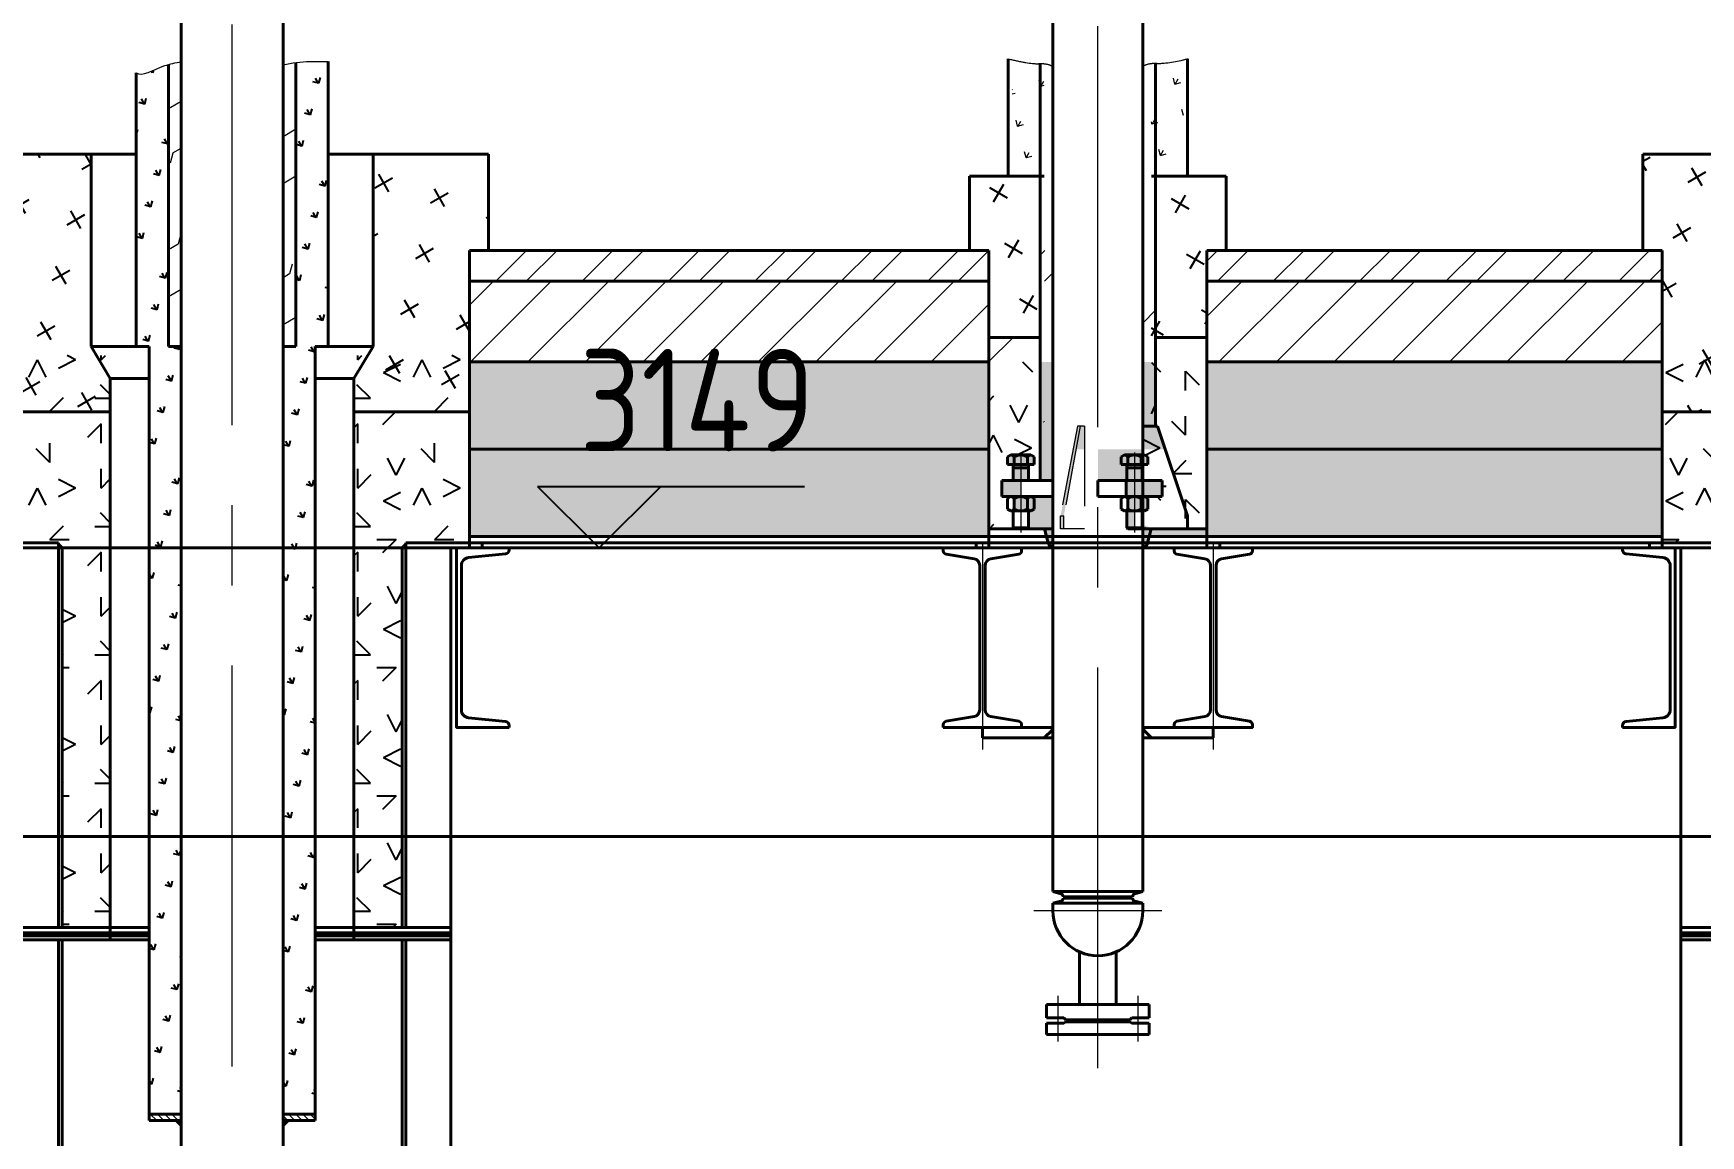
# Model space of a CAD drawing. Header units: millimetres. Extents: x 52110 to 400893, y -153728 to 31997.
# Drawn here: x 220734 to 223334, y -21461 to -19742 of the extents above; entities that cross this region are included whole.
import ezdxf

# ---------------------------------------------------------------- set-up
doc = ezdxf.new("R2010")
doc.units = ezdxf.units.MM
doc.header["$LTSCALE"] = 500
for name, pattern in [('CENTER', [2, 1.25, -0.25, 0.25, -0.25]), ('DASHED2', [0.375, 0.25, -0.125]), ('PHANTOM2', [1.25, 0.625, -0.125, 0.125, -0.125, 0.125, -0.125])]:
    doc.linetypes.add(name, pattern=pattern)
for name, color, linetype, lineweight in [('2D', 4, 'PHANTOM2', 20), ('BIAOZHU', 3, 'Continuous', 25), ('POU', 4, 'Continuous', 20), ('SHI', 7, 'Continuous', 40), ('WEN', 3, 'Continuous', 20), ('XU', 6, 'DASHED2', 20), ('ZHONG', 1, 'CENTER', 20)]:
    doc.layers.add(name, color=color, linetype=linetype, lineweight=lineweight)
doc.layers.add('X1', color=4, linetype='Continuous')
doc.styles.add('GB', font='gbenor.shx', dxfattribs={"bigfont": 'gbcbig.shx'})

# ---------------------------------------------------------------- blocks, each defined once
blk = doc.blocks.new('A$C7A4A42F8')
at = {"layer": 'X1'}
h = blk.add_hatch(dxfattribs=at)
h.set_pattern_fill('CROSS', color=256, scale=10, angle=30, style=0)
h.set_pattern_definition([(30, (-51080.694, -37468.22), (23.242613, 86.742613), [31.75, -95.25]), (120, (-51059.01, -37474.03), (-86.742613, 23.242613), [31.75, -95.25])])
h.paths.add_polyline_path([(820, 2317), (850, 2317), (850, 2467), (670, 2467), (670, 2167), (640, 2117), (640, 2065), (820, 2065)])
h.paths.add_polyline_path([(260, 2117), (230, 2167), (230, 2467), (50, 2467), (50, 2317), (80, 2317), (80, 2065), (260, 2065)])
h = blk.add_hatch(dxfattribs=at)
h.set_pattern_fill('GEOL6', color=256, scale=200, style=0, pattern_type=2)
h.set_pattern_definition([(0, (-51040.7, -37331.22), (200, 200), [30, -80, 30, -60]), (0, (-50970.7, -37311.22), (200, 200), [30, -170]), (90, (-50960.7, -37251.22), (-200, 200), [30, -40, 30, -100]), (90, (-51040.7, -37211.22), (-200, 200), [30, -170]), (45, (-50960.7, -37251.22), (2e-14, 200), [30, -139.70563, 30, -83.1371]), (135, (-50940.7, -37311.22), (-200, 2e-14), [30, -111.42136, 30, -111.42136]), (225, (-50960.7, -37151.22), (-4e-14, -200), [30, -252.8427]), (225, (-50900.7, -37331.22), (-4e-14, -200), [30, -252.8427]), (26.56505, (-50920.69, -37271.22), (200, 8e-08), [30, -417.2136]), (63.43495, (-50900.69, -37231.22), (8e-08, 200), [30, -417.2136]), (116.56505, (-50900.69, -37231.22), (-8e-08, 200), [30, -417.2136]), (153.43495, (-51000.69, -37251.22), (-200, 8e-08), [30, -417.2136]), (206.56505, (-51000.69, -37251.22), (-200, -8e-08), [30, -417.2136]), (243.43495, (-51060.69, -37251.22), (-8e-08, -200), [30, -417.2136]), (296.56505, (-51060.69, -37251.22), (8e-08, -200), [30, -417.2136]), (333.43495, (-50920.69, -37271.22), (200, -8e-08), [30, -417.2136])])
h.paths.add_polyline_path([(260, 2153), (80, 2153), (80, 1861), (179, 1861), (179, 1859), (185, 1853), (185, 1261), (260, 1261)])
h.paths.add_polyline_path([(820, 2153), (640, 2153), (640, 1261), (715, 1261), (715, 1551.5), (715, 1853), (721, 1859), (721, 1861), (820, 1861)])
at = {"layer": '2D', "ltscale": 0.05}
for p, q in [((0, 815), (0, 810)), ((50, 815), (0, 815)), ((45.5, 810), (0, 810)), ((95.5, 315), (45.5, 810)), ((100, 320), (50, 815)), ((800, 320), (850, 815)), ((804.5, 315), (854.5, 810)), ((850, 815), (900, 815)), ((854.5, 810), (900, 810)), ((900, 815), (900, 810)), ((59.7, 735), (112.6, 735)), ((840.3, 735), (787.4, 735)), ((62.6, 711.4), (112.6, 711.4)), ((837.4, 711.4), (787.4, 711.4)), ((66, 683.2), (112.6, 683.2)), ((834, 683.2), (787.4, 683.2)), ((59.7, 535), (112.6, 535)), ((840.3, 535), (787.4, 535)), ((62.6, 511.4), (112.6, 511.4)), ((837.4, 511.4), (787.4, 511.4)), ((66, 483.2), (112.6, 483.2)), ((834, 483.2), (787.4, 483.2)), ((95.5, 315), (247, 315)), ((247, 320), (100, 320)), ((653, 320), (800, 320)), ((653, 315), (804.5, 315))]:
    blk.add_line(p, q, dxfattribs=at)
at = {"layer": 'SHI'}
for p, q in [((50, 2467), (300.5, 2467)), ((50, 2317), (50, 2467)), ((230, 2167), (230, 2467)), ((850, 2467), (599.5, 2467)), ((670, 2167), (670, 2467)), ((850, 2317), (850, 2467)), ((80, 1861), (80, 2317)), ((820, 1861), (820, 2317)), ((260, 2117), (230, 2167)), ((230, 2167), (320.5, 2167)), ((579.5, 2167), (670, 2167)), ((640, 2117), (670, 2167)), ((260, 1253), (260, 2117)), ((260, 2117), (320.5, 2117)), ((579.5, 2117), (640, 2117)), ((640, 1253), (640, 2117)), ((80, 2065), (260, 2065)), ((820, 2065), (640, 2065)), ((60, 1861), (60, 1853)), ((80, 1861), (80, 1853)), ((80, 1861), (179, 1861)), ((109, 504), (109, 1853)), ((179, 1261), (179, 1861)), ((185, 1853), (179, 1859)), ((185, 1261), (185, 1853)), ((715, 1853), (721, 1859)), ((715, 1261), (715, 1853)), ((721, 1261), (721, 1861)), ((820, 1861), (721, 1861)), ((791, 494), (791, 1853)), ((820, 1861), (820, 1853)), ((840, 1861), (840, 1853)), ((320.5, 1261), (109, 1261)), ((320.5, 1253), (109, 1253)), ((260, 1242), (260, 1250)), ((579.5, 1261), (791, 1261)), ((579.5, 1253), (791, 1253)), ((640, 1242), (640, 1250)), ((320.5, 1248), (109, 1248)), ((320.5, 1242), (109, 1242)), ((179, 444), (179, 1242)), ((185, 444), (185, 1242)), ((579.5, 1248), (791, 1248)), ((579.5, 1242), (791, 1242)), ((715, 444), (715, 1242)), ((721, 444), (721, 1242)), ((247, 715), (247, 120)), ((247, 715), (327.5, 715)), ((252, 715), (252, 115)), ((572.5, 715), (653, 715)), ((648, 715), (648, 115)), ((653, 715), (653, 120)), ((0, 615), (0, 610)), ((50, 615), (0, 615)), ((45.5, 610), (0, 610)), ((95.5, 115), (45.5, 610)), ((100, 120), (50, 615)), ((800, 120), (850, 615)), ((804.5, 115), (854.5, 610)), ((850, 615), (900, 615)), ((854.5, 610), (900, 610)), ((900, 615), (900, 610)), ((109, 504), (129, 444)), ((791, 494), (771, 444)), ((247, 444), (125, 444)), ((125, 436), (125, 444)), ((195, 436), (195, 444)), ((653, 444), (775, 444)), ((705, 436), (705, 444)), ((775, 436), (775, 444)), ((247, 436), (125, 436)), ((130, 346), (130, 436)), ((205, 346), (205, 436)), ((653, 436), (775, 436)), ((695, 346), (695, 436)), ((770, 346), (770, 436)), ((205, 346), (130, 346)), ((695, 346), (770, 346)), ((95.5, 115), (804.5, 115)), ((252, 120), (100, 120)), ((648, 120), (800, 120))]:
    blk.add_line(p, q, dxfattribs=at)
for points in [[(18, 1573), (18, 1576.1, -0.385314), (23.7, 1582.3), (81.2, 1588.1, 0.385314), (92.5, 1600.5), (92.5, 1825.5, 0.385314), (81.2, 1837.9), (23.7, 1843.7, -0.385314), (18, 1849.9), (18, 1853), (100, 1853), (100, 1573)], [(882, 1573), (882, 1576.1, 0.385314), (876.3, 1582.3), (818.8, 1588.1, -0.385314), (807.5, 1600.5), (807.5, 1825.5, -0.385314), (818.8, 1837.9), (876.3, 1843.7, 0.385314), (882, 1849.9), (882, 1853), (800, 1853), (800, 1573)]]:
    blk.add_lwpolyline(points, format="xyb", close=True, dxfattribs=at)
at = {"layer": 'XU'}
for p, q in [((136, 346), (136, 436)), ((764, 346), (764, 436)), ((450, 210), (252, 120)), ((450, 210), (648, 120)), ((450, 204.5), (254.1, 115.4)), ((450, 204.5), (645.9, 115.4))]:
    blk.add_line(p, q, dxfattribs=at)
blk = doc.blocks.new('A$C61DD2589')
at = {"layer": '2D'}
h = blk.add_hatch(dxfattribs=at)
h.set_pattern_fill('ANSI31', color=256, scale=2.5, angle=90, style=0)
h.set_pattern_definition([(135, (54003.417, -69558.319), (-5.6126601, -5.6126601), [])])
h.paths.add_polyline_path([(-79.5, -3347), (-79.5, -3357), (-129.5, -3357), (-129.5, -3347)])
h = blk.add_hatch(dxfattribs=at)
h.set_pattern_fill('ANSI31', color=256, scale=2.5, angle=90, style=0)
h.set_pattern_definition([(135, (53994.417, -69558.319), (-5.6126601, -5.6126601), [])])
h.paths.add_polyline_path([(129.5, -3357), (129.5, -3347), (79.5, -3347), (79.5, -3357)])
at = {"layer": 'POU'}
h = blk.add_hatch(dxfattribs=at)
h.set_pattern_fill('FLEX', color=256, scale=10, angle=30, style=0)
h.set_pattern_definition([(30, (-422200.98, -467802.325), (-31.75, 54.992613), [63.5, -63.5]), (75, (-422145.986, -467770.575), (-31.7500137, 54.992637), [15.875, -58.0526, 15.875, -89.8026])])
edge = h.paths.add_edge_path()
edge.add_spline(control_points=[(-79.5, -1705.5), (-86.9, -1707.2), (-92.1, -1708.4), (-99.5, -1710.2)], knot_values=[62.296293, 62.296293, 62.296293, 62.296293, 83.47022, 83.47022, 83.47022, 83.47022], degree=3, periodic=0)
edge.add_line((-99.5, -1710.2), (-99.5, -2150))
edge.add_line((-99.5, -2150), (-79.5, -2150))
edge.add_line((-79.5, -2150), (-79.5, -1705.5))
edge = h.paths.add_edge_path()
edge.add_spline(control_points=[(99.5, -1706.9), (93, -1707.6), (86.4, -1708.8), (79.5, -1710.7)], knot_values=[253.124948, 253.124948, 253.124948, 253.124948, 272.973546, 272.973546, 272.973546, 272.973546], degree=3, periodic=0)
edge.add_line((79.5, -1710.7), (79.5, -2150))
edge.add_line((79.5, -2150), (99.5, -2150))
edge.add_line((99.5, -2150), (99.5, -1706.9))
at = {"layer": 'WEN'}
for points in [[(-89.5, -3357), (-79.5, -3367), (-79.5, -3357)], [(89.5, -3357), (79.5, -3367), (79.5, -3357)]]:
    blk.add_hatch(color=256, dxfattribs=at).paths.add_polyline_path(points)
at = {"layer": 'X1'}
h = blk.add_hatch(dxfattribs=at)
h.set_pattern_fill('GRASS', color=256, scale=2, angle=30, style=0)
h.set_pattern_definition([(120, (-422200.98, -467802.325), (-49.0689985, 13.1479985), [9.525, -62.317]), (75, (-422200.98, -467802.325), (-49.069032, 13.1480075), [9.525, -41.275]), (165, (-422200.98, -467802.325), (-13.1480075, -49.069032), [9.525, -41.275])])
edge = h.paths.add_edge_path()
edge.add_spline(control_points=[(149.5, -1705.4), (146.6, -1705.2), (126.3, -1704.9), (106.8, -1706), (99.5, -1706.9)], knot_values=[272.973546, 272.973546, 272.973546, 272.973546, 311.336708, 333.458465, 333.458465, 333.458465, 333.458465], degree=3, periodic=0)
edge.add_line((99.5, -1706.9), (99.5, -2150))
edge.add_line((99.5, -2150), (79.5, -2150))
edge.add_line((79.5, -2150), (79.5, -3347))
edge.add_line((79.5, -3347), (129.5, -3347))
edge.add_line((129.5, -3347), (129.5, -2150))
edge.add_line((129.5, -2150), (149.5, -2150))
edge.add_line((149.5, -2150), (149.5, -1705.4))
edge = h.paths.add_edge_path()
edge.add_spline(control_points=[(-99.5, -1710.2), (-106.4, -1712.4), (-123.5, -1719.4), (-139.3, -1731), (-149.5, -1722.9)], knot_values=[0, 0, 0, 0, 5.982544, 62.296293, 62.296293, 62.296293, 62.296293], degree=3, periodic=0)
edge.add_line((-149.5, -1722.9), (-149.5, -2150))
edge.add_line((-149.5, -2150), (-129.5, -2150))
edge.add_line((-129.5, -2150), (-129.5, -3347))
edge.add_line((-129.5, -3347), (-79.5, -3347))
edge.add_line((-79.5, -3347), (-79.5, -2150))
edge.add_line((-79.5, -2150), (-99.5, -2150))
edge.add_line((-99.5, -2150), (-99.5, -1710.2))
at = {"layer": 'SHI'}
for p, q in [((-79.5, -4977.2), (-79.5, -471.6)), ((79.5, -4977.2), (79.5, -471.6)), ((-99.5, -1710.2), (-99.5, -2150)), ((99.5, -1706.9), (99.5, -2150)), ((149.5, -1705.4), (149.5, -2150)), ((-149.5, -1722.9), (-149.5, -2150)), ((-129.5, -2150), (-149.5, -2150)), ((-129.5, -3347), (-129.5, -2150)), ((-79.5, -2150), (-99.5, -2150)), ((79.5, -2150), (99.5, -2150)), ((129.5, -3347), (129.5, -2150)), ((129.5, -2150), (149.5, -2150)), ((-129.5, -3347), (-79.5, -3347)), ((-129.5, -3357), (-129.5, -3347)), ((129.5, -3347), (79.5, -3347)), ((129.5, -3357), (129.5, -3347)), ((-129.5, -3357), (-79.5, -3357)), ((129.5, -3357), (79.5, -3357))]:
    blk.add_line(p, q, dxfattribs=at)
at = {"layer": 'WEN'}
for p, q in [((-79.5, -3367), (-89.5, -3357)), ((79.5, -3367), (89.5, -3357))]:
    blk.add_line(p, q, dxfattribs=at)
for points, knots in [([(-149.5, -1722.9), (-141.2, -1730.1), (-114.2, -1712), (-88.1, -1707.6), (-79.5, -1705.5)], [0, 0, 0, 0, 56.313748, 83.47022, 83.47022, 83.47022, 83.47022]), ([(79.5, -1710.7), (94, -1706.8), (119.6, -1704.8), (146.6, -1705.2), (149.5, -1705.4)], [253.124948, 253.124948, 253.124948, 253.124948, 295.095304, 333.458465, 333.458465, 333.458465, 333.458465])]:
    blk.add_open_spline(points, degree=3, knots=knots, dxfattribs=at)
at = {"layer": 'ZHONG'}
blk.add_line((0, -5272.5), (0, 24.2), dxfattribs=at)
blk = doc.blocks.new('A$C25282B1C')
at = {"layer": 'SHI'}
for p, q in [((10.5, 160), (10.5, 51.5)), ((10.5, 160), (28.5, 160)), ((28.5, 160), (28.5, 133)), ((30.5, 130), (28.5, 133)), ((30.5, 130), (30.5, 30)), ((30.5, 130), (30.5, 30)), ((10.5, 51.5), (10.5, 0)), ((30.5, 30), (28.5, 27)), ((28.5, 27), (28.5, 0)), ((10.5, 0), (28.5, 0))]:
    blk.add_line(p, q, dxfattribs=at)
at = {"layer": 'WEN'}
blk.add_line((33.5, 80), (33.5, 80), dxfattribs=at)
at = {"layer": 'ZHONG'}
for p, q in [((26, 142.5), (0, 142.5)), ((26, 17.5), (0, 17.5))]:
    blk.add_line(p, q, dxfattribs=at)
blk = doc.blocks.new('A$C1AC5615E')
at = {"layer": '2D'}
h = blk.add_hatch(dxfattribs=at)
h.set_pattern_fill('GRASS', color=256, scale=2, angle=30, style=0)
h.set_pattern_definition([(120, (-417850.496, -464422.84), (-49.0689985, 13.1479985), [9.525, -62.317]), (75, (-417850.496, -464422.84), (-49.069032, 13.1480075), [9.525, -41.275]), (165, (-417850.496, -464422.84), (-13.1480075, -49.069032), [9.525, -41.275])])
edge = h.paths.add_edge_path()
edge.add_spline(control_points=[(374.5, 1574), (361.7, 1570.3), (345.3, 1565.5), (328.1, 1567), (324.5, 1566.6)], knot_values=[0, 0, 0, 0, 39.611771, 50.703591, 50.703591, 50.703591, 50.703591], degree=3, periodic=0)
edge.add_line((324.5, 1566.6), (324.5, 1391.5))
edge.add_line((324.5, 1391.5), (374.5, 1391.5))
edge.add_line((374.5, 1391.5), (374.5, 1574))
edge = h.paths.add_edge_path()
edge.add_spline(control_points=[(157.5, 1566.6), (153.9, 1567), (136.7, 1565.5), (120.3, 1570.3), (107.5, 1574)], knot_values=[0, 0, 0, 0, 11.091819, 50.703591, 50.703591, 50.703591, 50.703591], degree=3, periodic=0)
edge.add_line((107.5, 1574), (107.5, 1391.5))
edge.add_line((107.5, 1391.5), (157.5, 1391.5))
edge.add_line((157.5, 1391.5), (157.5, 1566.6))
at = {"layer": 'WEN'}
for points in [[(157.7, 841.5), (164.2, 817.2, 0.339454), (169, 813.5), (169, 811.5), (171, 811.5), (171, 846.4, 0.169566)], [(324.3, 841.5), (317.8, 817.2, -0.339454), (313, 813.5), (313, 811.5), (311, 811.5), (311, 846.4, -0.169566)]]:
    blk.add_hatch(color=256, dxfattribs=at).paths.add_polyline_path(points)
at = {"layer": 'X1'}
h = blk.add_hatch(dxfattribs=at)
h.set_pattern_fill('CROSS', color=256, scale=10, angle=30, style=0)
h.set_pattern_definition([(30, (-417850.496, -464422.84), (23.242613, 86.742613), [31.75, -95.25]), (120, (-417828.81, -464428.65), (-86.742613, 23.242613), [31.75, -95.25])])
h.paths.add_polyline_path([(441, 1391.5), (324.5, 1391.5), (324.5, 1127.5), (411, 1127.5), (411, 1275.5), (441, 1275.5)])
h.paths.add_polyline_path([(157.5, 1391.5), (41, 1391.5), (41, 1275.5), (71, 1275.5), (71, 1127.5), (157.5, 1127.5)])
h = blk.add_hatch(dxfattribs=at)
h.set_pattern_fill('GEOL6', color=256, scale=200, style=0, pattern_type=2)
h.set_pattern_definition([(0, (-417810.5, -464448.84), (200, 200), [30, -80, 30, -60]), (0, (-417740.5, -464428.84), (200, 200), [30, -170]), (90, (-417730.5, -464368.84), (-200, 200), [30, -40, 30, -100]), (90, (-417810.5, -464328.84), (-200, 200), [30, -170]), (45, (-417730.5, -464368.84), (2e-14, 200), [30, -139.705627, 30, -83.137085]), (135, (-417710.5, -464428.84), (-200, 2e-14), [30, -111.421356, 30, -111.421356]), (225, (-417730.5, -464268.84), (-4e-14, -200), [30, -252.84271]), (225, (-417670.5, -464448.84), (-4e-14, -200), [30, -252.84271]), (26.565051, (-417690.5, -464388.84), (200, 8e-08), [30, -417.213595]), (63.434949, (-417670.5, -464348.84), (8e-08, 200), [30, -417.213595]), (116.565051, (-417670.5, -464348.84), (-8e-08, 200), [30, -417.213595]), (153.434949, (-417770.5, -464368.84), (-200, 8e-08), [30, -417.213595]), (206.565051, (-417770.5, -464368.84), (-200, -8e-08), [30, -417.213595]), (243.434949, (-417830.5, -464368.84), (-8e-08, -200), [30, -417.213595]), (296.565051, (-417830.5, -464368.84), (8e-08, -200), [30, -417.213595]), (333.434949, (-417690.5, -464388.84), (200, -8e-08), [30, -417.213595])])
h.paths.add_polyline_path([(411, 1101.5), (324.5, 1101.5), (324.5, 916.5), (349, 916.5), (349, 941.5), (340.2, 941.5), (340.2, 953.5), (345.4, 956.5), (376.6, 956.5), (381.8, 953.5), (381.8, 941.5), (373, 941.5), (373, 916.5), (391, 916.5), (391, 891.5), (376.6, 891.5), (381.8, 888.5), (381.8, 872.2), (376.6, 869.2), (373, 869.2), (373, 843.1), (371.4, 841.5), (411, 841.5)])
h.paths.add_polyline_path([(349, 869.2), (345.4, 869.2), (340.2, 872.2), (340.2, 888.5), (345.4, 891.5), (311, 891.5), (311, 841.5), (350.6, 841.5), (349, 843.1)])
h.paths.add_polyline_path([(157.5, 1101.5), (71, 1101.5), (71, 841.5), (107.5, 841.5), (107.5, 861.5), (154.5, 1001.5), (157.5, 1001.5)])
h.paths.add_polyline_path([(171, 869.2), (168.4, 869.2), (163.2, 872.2), (163.2, 888.5), (168.4, 891.5), (140.9, 891.5), (140.9, 916.5), (171, 916.5), (171, 941.5), (163.2, 941.5), (163.2, 953.5), (168.4, 956.5), (177.5, 956.5), (177.5, 1001.5), (154.5, 1001.5), (107.5, 861.5), (107.5, 841.5), (171, 841.5)])
at = {"layer": '2D'}
for points in [[(101, 1574), (113.8, 1570.3), (136.7, 1565.5), (158.7, 1567.4), (166.6, 1564.6), (171, 1562.7)], [(381, 1574), (361.7, 1570.3), (345.3, 1565.5), (323.3, 1567.4), (315.4, 1564.6), (311, 1562.7)]]:
    blk.add_open_spline(points, degree=3, knots=[0, 0, 0, 0, 39.611771, 50.703591, 64.876179, 64.876179, 64.876179, 64.876179], dxfattribs=at)
at = {"layer": 'SHI'}
for p, q in [((171, 275.6), (171, 2914.4)), ((311, 275.6), (311, 2914.4)), ((101, 1574), (101, 1391.5)), ((151, 1566.6), (151, 1001.5)), ((331, 1566.6), (331, 916.5)), ((381, 1574), (381, 1391.5)), ((157.5, 1391.5), (41, 1391.5)), ((41, 1391.5), (41, 1275.5)), ((441, 1391.5), (324.5, 1391.5)), ((441, 1391.5), (441, 1275.5)), ((41, 1275.5), (71, 1275.5)), ((71, 1275.5), (71, 811.5)), ((411, 1275.5), (411, 811.5)), ((441, 1275.5), (411, 1275.5)), ((71, 1139.5), (151, 1139.5)), ((411, 1139.5), (331, 1139.5)), ((148, 1001.5), (101, 861.5)), ((171, 1001.5), (148, 1001.5)), ((168.4, 956.5), (163.2, 953.5)), ((163.2, 953.5), (163.2, 941.5)), ((204.8, 941.5), (163.2, 941.5)), ((199.6, 956.5), (168.4, 956.5)), ((171, 916.5), (171, 941.5)), ((172, 941.5), (172, 916.5)), ((196, 936.5), (172, 936.5)), ((173.6, 953.5), (173.6, 941.5)), ((194.4, 953.5), (194.4, 941.5)), ((196, 941.5), (196, 916.5)), ((199.6, 956.5), (204.8, 953.5)), ((204.8, 953.5), (204.8, 941.5)), ((345.4, 956.5), (340.2, 953.5)), ((340.2, 953.5), (340.2, 941.5)), ((381.8, 941.5), (340.2, 941.5)), ((376.6, 956.5), (345.4, 956.5)), ((349, 941.5), (349, 916.5)), ((373, 936.5), (349, 936.5)), ((350.6, 953.5), (350.6, 941.5)), ((371.4, 953.5), (371.4, 941.5)), ((373, 941.5), (373, 916.5)), ((376.6, 956.5), (381.8, 953.5)), ((381.8, 953.5), (381.8, 941.5)), ((240.8, 916.5), (140.9, 916.5)), ((140.9, 891.5), (140.9, 916.5)), ((197.1, 891.5), (197.1, 916.5)), ((240.8, 891.5), (240.8, 916.5)), ((311, 916.5), (391, 916.5)), ((311, 916.5), (311, 891.5)), ((391, 891.5), (391, 916.5)), ((240.8, 891.5), (140.9, 891.5)), ((168.4, 891.5), (163.2, 888.5)), ((163.2, 888.5), (163.2, 872.2)), ((199.6, 891.5), (168.4, 891.5)), ((173.6, 888.5), (173.6, 872.2)), ((194.4, 888.5), (194.4, 872.2)), ((199.6, 891.5), (204.8, 888.5)), ((204.8, 888.5), (204.8, 872.2)), ((311, 891.5), (391, 891.5)), ((345.4, 891.5), (340.2, 888.5)), ((340.2, 888.5), (340.2, 872.2)), ((376.6, 891.5), (345.4, 891.5)), ((350.6, 888.5), (350.6, 872.2)), ((371.4, 888.5), (371.4, 872.2)), ((376.6, 891.5), (381.8, 888.5)), ((381.8, 888.5), (381.8, 872.2)), ((101, 841.5), (101, 861.5)), ((168.4, 869.2), (163.2, 872.2)), ((199.6, 869.2), (168.4, 869.2)), ((171, 841.5), (171, 869.2)), ((172, 869.2), (172, 843.1)), ((196, 869.2), (196, 843.1)), ((199.6, 869.2), (204.8, 872.2)), ((345.4, 869.2), (340.2, 872.2)), ((376.6, 869.2), (345.4, 869.2)), ((349, 869.2), (349, 843.1)), ((373, 869.2), (373, 843.1)), ((376.6, 869.2), (381.8, 872.2)), ((71, 841.5), (71, 811.5)), ((71, 841.5), (171, 841.5)), ((164.2, 817.2), (157.7, 841.5)), ((164.2, 817.2), (157.7, 841.5)), ((167.1, 841.5), (165.5, 843.1)), ((172, 843.1), (196, 843.1)), ((194.4, 841.5), (173.6, 841.5)), ((196, 843.1), (194.4, 841.5)), ((311, 841.5), (411, 841.5)), ((317.8, 817.2), (324.3, 841.5)), ((317.8, 817.2), (324.3, 841.5)), ((349, 843.1), (373, 843.1)), ((350.6, 841.5), (349, 843.1)), ((371.4, 841.5), (350.6, 841.5)), ((373, 843.1), (371.4, 841.5)), ((411, 841.5), (411, 811.5)), ((164.5, 811.5), (71, 811.5)), ((169, 811.5), (169, 813.5)), ((169, 811.5), (169, 813.5)), ((313, 811.5), (313, 813.5)), ((313, 811.5), (313, 813.5)), ((411, 811.5), (317.5, 811.5)), ((61, 515.5), (61, 531.5)), ((61, 531.5), (171, 531.5)), ((157.5, 515.5), (169.5, 527.5)), ((169.5, 527.5), (169.5, 531.5)), ((311, 531.5), (421, 531.5)), ((312.5, 527.5), (312.5, 531.5)), ((324.5, 515.5), (312.5, 527.5)), ((421, 531.5), (421, 515.5)), ((61, 515.5), (171, 515.5)), ((311, 515.5), (421, 515.5)), ((171, 287.5), (171, 275.6)), ((311, 287.5), (311, 275.6)), ((183.2, 272.3), (171, 275.6)), ((171, 275.6), (311, 275.6)), ((183.2, 260.6), (171, 257.4)), ((187, 267.5), (295, 267.5)), ((187, 265.5), (295, 265.5)), ((298.8, 272.3), (311, 275.6)), ((298.8, 260.6), (311, 257.4)), ((171, 245.5), (171, 257.4)), ((171, 257.4), (311, 257.4)), ((311, 245.5), (311, 257.4)), ((212.5, 181.6), (212.5, 99.5)), ((269.5, 181.6), (269.5, 99.5)), ((161, 99.5), (241, 99.5)), ((161, 99.5), (161, 78.5)), ((161, 78.5), (188, 78.5)), ((191, 75.5), (188, 78.5)), ((241, 99.5), (321, 99.5)), ((291, 75.5), (294, 78.5)), ((294, 78.5), (321, 78.5)), ((321, 99.5), (321, 78.5)), ((191, 75.5), (291, 75.5))]:
    blk.add_line(p, q, dxfattribs=at)
at = {"layer": 'SHI', "color": 7}
for p, q in [((51, 819.5), (51, 811.5)), ((431, 819.5), (431, 811.5))]:
    blk.add_line(p, q, dxfattribs=at)
at = {"layer": 'SHI'}
for points in [[(122, 531.5), (122, 536, 0.366629), (117.6, 541.2), (74, 548.5, -0.366629), (65.2, 558.8), (65.2, 784.2, -0.366629), (74, 794.5), (117.6, 801.8, 0.366629), (122, 807), (122, 811.5), (0, 811.5), (0, 807, 0.366629), (4.4, 801.8), (48, 794.5, -0.366629), (56.7, 784.2), (56.7, 558.8, -0.366629), (48, 548.5), (4.4, 541.2, 0.366629), (0, 536), (0, 531.5)], [(482, 531.5), (482, 536, 0.366629), (477.6, 541.2), (434, 548.5, -0.366629), (425.2, 558.8), (425.2, 784.2, -0.366629), (434, 794.5), (477.6, 801.8, 0.366629), (482, 807), (482, 811.5), (360, 811.5), (360, 807, 0.366629), (364.4, 801.8), (408, 794.5, -0.366629), (416.7, 784.2), (416.7, 558.8, -0.366629), (408, 548.5), (364.4, 541.2, 0.366629), (360, 536), (360, 531.5)]]:
    blk.add_lwpolyline(points, format="xyb", close=True, dxfattribs=at)
for centre, radius, start, end in [((166.4, 947), 9.73, 42.0508, 77.9492), ((184, 937), 19.5, 57.7958, 122.2042), ((201.6, 947), 9.73, 102.0508, 137.9492), ((343.4, 947), 9.73, 42.0508, 77.9492), ((361, 937), 19.5, 57.7958, 122.2042), ((378.6, 947), 9.73, 102.0508, 137.9492), ((166.4, 882), 9.73, 42.0508, 77.9492), ((184, 872), 19.5, 57.7958, 122.2042), ((201.6, 882), 9.73, 102.0508, 137.9492), ((343.4, 882), 9.73, 42.0508, 77.9492), ((361, 872), 19.5, 57.7958, 122.2042), ((378.6, 882), 9.73, 102.0508, 137.9492), ((166.4, 878.7), 9.73, 282.0508, 317.9492), ((184, 888.7), 19.5, 237.7958, 302.2042), ((201.6, 878.7), 9.73, 222.0508, 257.9492), ((343.4, 878.7), 9.73, 282.0508, 317.9492), ((361, 888.7), 19.5, 237.7958, 302.2042), ((378.6, 878.7), 9.73, 222.0508, 257.9492), ((169, 818.5), 5, 195, 270), ((169, 818.5), 5, 195, 270), ((313, 818.5), 5, 270, 345), ((313, 818.5), 5, 270, 345), ((182, 267.5), 5, 0, 76.4813), ((182, 265.5), 5, 283.5187, 0), ((300, 267.5), 5, 103.5187, 180), ((300, 265.5), 5, 180, 256.4813), ((241, 245.5), 70, 180, 270), ((241, 245.5), 70, 270, 0)]:
    blk.add_arc(centre, radius, start, end, dxfattribs=at)
at = {"layer": 'XU'}
for p, q in [((261.6, 1001.5), (272.8, 1001.5)), ((261.6, 1001.5), (261.6, 841.5)), ((268.7, 1001.5), (294.1, 861.5)), ((272.8, 1001.5), (299.1, 861.5)), ((294.1, 841.5), (294.1, 861.5)), ((299.1, 861.5), (294.1, 861.5)), ((299.1, 841.5), (299.1, 861.5)), ((261.6, 841.5), (299.1, 841.5))]:
    blk.add_line(p, q, dxfattribs=at)
at = {"layer": 'ZHONG'}
for p, q in [((241, 0), (241, 3399.6)), ((184, 960.5), (184, 835.5)), ((361, 960.5), (361, 835.5)), ((61, 819.2), (61, 497.1)), ((421, 819.2), (421, 497.1)), ((141, 245.5), (341, 245.5)), ((178.5, 113.2), (178.5, 68)), ((303.5, 113.2), (303.5, 68))]:
    blk.add_line(p, q, dxfattribs=at)
at = {"layer": 'WEN', "rotation": 90}
blk.add_blockref('A$C25282B1C', (321, 42), dxfattribs=at)
blk = doc.blocks.new('正标高')
at = {"layer": 'BIAOZHU'}
for p, q in [((-2.4, 2.4), (8, 2.4)), ((-2.4, 2.4), (0, 0)), ((2.4, 2.4), (0, 0))]:
    blk.add_line(p, q, dxfattribs=at)
at = {"layer": 'BIAOZHU', "style": 'GB'}
blk.add_attdef('1000', (-0.7624, 3.76), '', height=4, dxfattribs=at)
at = {"layer": 'BIAOZHU', "style": 'GB', "flags": 10}
blk.add_attdef('+', (-3.12, 3.76), '', height=4, dxfattribs=at)

msp = doc.modelspace()

# ---------------------------------------------------------------- hatches: boundary and pattern name
at = {"layer": 'POU'}
h = msp.add_hatch(dxfattribs=at)
h.set_pattern_fill('STEEL', color=256, scale=30, angle=90, style=0)
h.set_pattern_definition([(45, (405703.14, -89527.4), (67.35192, -67.35192), []), (45, (405750.76, -89527.4), (67.35192, -67.35192), [])])
h.paths.add_polyline_path([(219513.63728, -20080.44466), (219513.63728, -20128.44466), (220673.63728, -20128.44466), (220673.63728, -20080.44466)])
h.paths.add_polyline_path([(219413.63728, -20080.44466), (219413.63728, -20128.44466), (219433.63728, -20128.44466), (219433.63728, -20080.44466)])
h.paths.add_polyline_path([(219253.63728, -20080.44466), (219253.63728, -20128.44466), (219273.63728, -20128.44466), (219273.63728, -20080.44466)])
h.paths.add_polyline_path([(219173.63728, -20128.44466), (219173.63728, -20080.44466), (218180.63728, -20080.44466), (218180.63728, -20128.44466)])
h.paths.add_polyline_path([(222223.63728, -20128.44466), (222223.63728, -20080.44466), (221413.63728, -20080.44466), (221413.63728, -20128.44466)])
h.paths.add_polyline_path([(222323.63728, -20128.44466), (222323.63728, -20080.44466), (222303.63728, -20080.44466), (222303.63728, -20128.44466)])
h.paths.add_polyline_path([(223273.63728, -20128.44466), (223273.63728, -20080.44466), (222563.63728, -20080.44466), (222563.63728, -20128.44466)])
h.paths.add_polyline_path([(225013.63728, -20080.44466), (225013.63728, -20128.44466), (225743.63728, -20128.44466), (225743.63728, -20080.44466)])
h.paths.add_polyline_path([(224753.63728, -20080.44466), (224753.63728, -20128.44466), (224933.63728, -20128.44466), (224933.63728, -20080.44466)])
h.paths.add_polyline_path([(224673.63728, -20128.44466), (224673.63728, -20080.44466), (223863.63728, -20080.44466), (223863.63728, -20128.44466)])
h = msp.add_hatch(dxfattribs=at)
h.set_pattern_fill('ANSI31', color=256, scale=20, style=0)
h.set_pattern_definition([(45, (32984.135, -89517.4), (-44.90128, 44.90128), [])])
h.paths.add_polyline_path([(213673.63728, -20254.44466), (213673.63728, -20128.44466), (212943.63728, -20128.44466), (212943.63728, -20254.44466)])
h.paths.add_polyline_path([(213753.63728, -20128.44466), (213753.63728, -20254.44466), (213773.63728, -20254.44466), (213773.63728, -20128.44466)])
h.paths.add_polyline_path([(216383.63728, -20254.44466), (216383.63728, -20128.44466), (216363.63728, -20128.44466), (216363.63728, -20254.44466)])
h.paths.add_polyline_path([(216223.63728, -20254.44466), (216223.63728, -20128.44466), (216203.63728, -20128.44466), (216203.63728, -20254.44466)])
h.paths.add_polyline_path([(219513.63728, -20128.44466), (219513.63728, -20254.44466), (220673.63728, -20254.44466), (220673.63728, -20128.44466)])
h.paths.add_polyline_path([(219413.63728, -20128.44466), (219413.63728, -20254.44466), (219433.63728, -20254.44466), (219433.63728, -20128.44466)])
h.paths.add_polyline_path([(219253.63728, -20128.44466), (219253.63728, -20254.44466), (219273.63728, -20254.44466), (219273.63728, -20128.44466)])
h.paths.add_polyline_path([(222483.63728, -20254.44466), (222483.63728, -20128.44466), (222463.63728, -20128.44466), (222463.63728, -20254.44466)])
h.paths.add_polyline_path([(222303.63728, -20254.44466), (222303.63728, -20216.44466), (222223.63728, -20216.44466), (222223.63728, -20128.44466), (221413.63728, -20128.44466), (221413.63728, -20254.44466)])
h.paths.add_polyline_path([(223273.63728, -20254.44466), (223273.63728, -20128.44466), (222563.63728, -20128.44466), (222563.63728, -20254.44466)])
h.paths.add_polyline_path([(224673.63728, -20216.44466), (224673.63728, -20128.44466), (224013.63728, -20128.44466), (224013.63728, -20254.44466), (225743.63728, -20254.44466), (225743.63728, -20128.44466), (225013.63728, -20128.44466), (225013.63728, -20216.44466), (224933.63728, -20216.44466), (224933.63728, -20128.44466), (224753.63728, -20128.44466), (224753.63728, -20216.44466)])
h.paths.add_polyline_path([(218013.63728, -20128.44466), (218013.63728, -20254.44466), (219173.63728, -20254.44466), (219173.63728, -20128.44466)])
h.paths.add_polyline_path([(217273.63728, -20254.44466), (217273.63728, -20128.44466), (216463.63728, -20128.44466), (216463.63728, -20254.44466)])
h.paths.add_polyline_path([(213933.63728, -20254.44466), (213933.63728, -20128.44466), (213913.63728, -20128.44466), (213913.63728, -20254.44466)])
h.paths.add_polyline_path([(215413.63728, -20128.44466), (215413.63728, -20254.44466), (216123.63728, -20254.44466), (216123.63728, -20128.44466)])
h.paths.add_polyline_path([(214673.63728, -20254.44466), (214673.63728, -20128.44466), (214013.63728, -20128.44466), (214013.63728, -20254.44466)])
h = msp.add_hatch(dxfattribs=at)
h.set_pattern_fill('ANSI33', color=256, scale=20, angle=90, style=0)
h.set_pattern_definition([(135, (32984.14, -89517.4), (-89.80256, -89.80256), []), (135, (32984.14, -89427.6), (-89.80256, -89.80256), [63.5, -31.75])])
h.paths.add_polyline_path([(213823.04613, -20390.44466), (213823.04613, -20354.44466), (213811.8694, -20354.44466), (213805.08653, -20390.44466)])
h.paths.add_polyline_path([(213673.63728, -20390.44466), (213673.63728, -20254.44466), (212943.63728, -20254.44466), (212943.63728, -20390.44466)])
h.paths.add_polyline_path([(213913.63728, -20254.44466), (213913.63728, -20390.44466), (213948.72299, -20390.44466), (213936.63728, -20354.44466), (213933.63728, -20354.44466), (213933.63728, -20254.44466)])
h.paths.add_polyline_path([(216363.63728, -20254.44466), (216363.63728, -20390.44466), (216383.63728, -20390.44466), (216383.63728, -20254.44466)])
h.paths.add_polyline_path([(216332.18803, -20390.44466), (216325.40516, -20354.44466), (216314.22843, -20354.44466), (216314.22843, -20390.44466)])
h.paths.add_polyline_path([(216223.63728, -20390.44466), (216223.63728, -20254.44466), (216203.63728, -20254.44466), (216203.63728, -20354.44466), (216200.63728, -20354.44466), (216188.55157, -20390.44466)])
h.paths.add_polyline_path([(219513.63728, -20254.44466), (219513.63728, -20390.44466), (220673.63728, -20390.44466), (220673.63728, -20254.44466)])
h.paths.add_polyline_path([(219253.63728, -20254.44466), (219253.63728, -20354.44466), (219250.63728, -20354.44466), (219238.55157, -20390.44466), (219273.63728, -20390.44466), (219273.63728, -20254.44466)])
h.paths.add_polyline_path([(219382.18803, -20390.44466), (219375.40516, -20354.44466), (219364.22843, -20354.44466), (219364.22843, -20390.44466)])
h.paths.add_polyline_path([(222223.63728, -20390.44466), (222223.63728, -20254.44466), (221413.63728, -20254.44466), (221413.63728, -20390.44466)])
h.paths.add_polyline_path([(222463.63728, -20254.44466), (222463.63728, -20390.44466), (222498.72299, -20390.44466), (222486.63728, -20354.44466), (222483.63728, -20354.44466), (222483.63728, -20254.44466)])
h.paths.add_polyline_path([(222323.63728, -20390.44466), (222323.63728, -20254.44466), (222303.63728, -20254.44466), (222303.63728, -20390.44466)])
h.paths.add_polyline_path([(222361.8694, -20354.44466), (222355.08653, -20390.44466), (222373.04613, -20390.44466), (222373.04613, -20354.44466)])
h.paths.add_polyline_path([(223273.63728, -20390.44466), (223273.63728, -20254.44466), (222563.63728, -20254.44466), (222563.63728, -20390.44466)])
h.paths.add_polyline_path([(225013.63728, -20254.44466), (225013.63728, -20390.44466), (225743.63728, -20390.44466), (225743.63728, -20254.44466)])
h.paths.add_polyline_path([(224673.63728, -20390.44466), (224673.63728, -20254.44466), (224013.63728, -20254.44466), (224013.63728, -20390.44466)])
h.paths.add_polyline_path([(224753.63728, -20254.44466), (224753.63728, -20354.44466), (224750.63728, -20354.44466), (224738.55157, -20390.44466), (224933.63728, -20390.44466), (224933.63728, -20254.44466)])
h.paths.add_polyline_path([(218013.63728, -20254.44466), (218013.63728, -20390.44466), (219173.63728, -20390.44466), (219173.63728, -20254.44466)])
h.paths.add_polyline_path([(217273.63728, -20390.44466), (217273.63728, -20254.44466), (216463.63728, -20254.44466), (216463.63728, -20390.44466)])
h.paths.add_polyline_path([(215413.63728, -20254.44466), (215413.63728, -20390.44466), (216123.63728, -20390.44466), (216123.63728, -20254.44466)])
h.paths.add_polyline_path([(214853.63728, -20390.44466), (214853.63728, -20332.44466), (214673.63728, -20332.44466), (214673.63728, -20254.44466), (214013.63728, -20254.44466), (214013.63728, -20390.44466)])
h = msp.add_hatch(dxfattribs=at)
h.set_pattern_fill('ANSI33', color=256, scale=20, style=0)
h.set_pattern_definition([(135, (405703.14, -89517.4), (89.80256, 89.80256), []), (135, (405613.34, -89517.4), (89.80256, 89.80256), [63.5, -31.75])])
h.paths.add_polyline_path([(213785.49158, -20514.44466), (213790.55812, -20514.44466), (213790.55812, -20494.44466), (213809.38644, -20390.44466), (213805.08653, -20390.44466), (213785.49158, -20494.44466)])
h.paths.add_polyline_path([(213843.84167, -20464.44466), (213843.84167, -20439.44466), (213843.63728, -20439.44466), (213843.63728, -20464.44466)])
h.paths.add_polyline_path([(213887.49145, -20464.44466), (213885.04882, -20464.44466), (213879.85267, -20467.44466), (213879.85267, -20483.74466), (213885.04882, -20486.74466), (213888.63728, -20486.74466), (213888.63728, -20512.84466), (213890.23728, -20514.44466), (213900.63728, -20514.44466), (213900.63728, -20512.84466), (213912.63728, -20512.84466), (213912.63728, -20486.74466), (213916.22574, -20486.74466), (213921.42189, -20483.74466), (213921.42189, -20467.44466), (213916.22574, -20464.44466), (213943.78311, -20464.44466), (213943.78311, -20439.44466), (213913.63728, -20439.44466), (213913.63728, -20414.44466), (213921.42189, -20414.44466), (213921.42189, -20402.44466), (213916.22574, -20399.44466), (213885.04882, -20399.44466), (213879.85267, -20402.44466), (213879.85267, -20414.44466), (213888.63728, -20414.44466), (213888.63728, -20439.44466), (213887.49145, -20439.44466)])
edge = h.paths.add_edge_path()
edge.add_arc((216413.63728, -20483.94466), 19.5, 57.7957725, 90)
edge.add_line((216413.63728, -20464.44466), (216413.63728, -20486.74466))
edge.add_arc((216413.63728, -20467.24466), 19.5, 270, 302.2042275)
edge.add_line((216424.02958, -20483.74466), (216424.02958, -20467.44466))
h.paths.add_polyline_path([(216351.78298, -20494.44466), (216332.18803, -20390.44466), (216327.88812, -20390.44466), (216346.71644, -20494.44466), (216346.71644, -20514.44466), (216351.78298, -20514.44466)])
h.paths.add_polyline_path([(216363.63728, -20390.44466), (216363.63728, -20526.44466), (216373.7611, -20526.44466), (216376.97649, -20514.44466), (216425.63728, -20514.44466), (216425.63728, -20486.74466), (216429.22574, -20486.74466), (216434.42189, -20483.74466), (216434.42189, -20467.44466), (216429.22574, -20464.44466), (216443.63728, -20464.44466), (216443.63728, -20439.44466), (216425.63728, -20439.44466), (216425.63728, -20414.44466), (216434.42189, -20414.44466), (216434.42189, -20402.44466), (216429.22574, -20399.44466), (216398.04882, -20399.44466), (216392.85267, -20402.44466), (216392.85267, -20414.44466), (216401.63728, -20414.44466), (216401.63728, -20439.44466), (216383.63728, -20439.44466), (216383.63728, -20390.44466)])
h.paths.add_polyline_path([(222450.63728, -20486.74466), (222462.63728, -20486.74466), (222462.63728, -20512.84466), (222450.63728, -20512.84466)])
h.paths.add_polyline_path([(222285.63728, -20512.84466), (222273.63728, -20512.84466), (222273.63728, -20486.74466), (222285.63728, -20486.74466)])
edge = h.paths.add_edge_path()
edge.add_arc((222256.0164, -20473.96492), 9.73479, 42.05082845, 77.94917155)
edge.add_line((222258.04882, -20464.44466), (222252.85267, -20467.44466))
edge.add_line((222252.85267, -20467.44466), (222252.85267, -20483.74466))
edge.add_line((222252.85267, -20483.74466), (222258.04882, -20486.74466))
edge.add_arc((222256.0164, -20477.2244), 9.73479, 282.05082845, 317.94917155)
edge.add_line((222263.24498, -20483.74466), (222263.24498, -20467.44466))
h.paths.add_polyline_path([(222437.49145, -20439.44466), (222437.49145, -20464.44466), (222393.84167, -20464.44466), (222393.84167, -20439.44466)])
h.paths.add_polyline_path([(222303.63728, -20439.44466), (222323.63728, -20439.44466), (222323.63728, -20390.44466), (222303.63728, -20390.44466)])
h.paths.add_polyline_path([(222340.55812, -20514.44466), (222340.55812, -20494.44466), (222359.38644, -20390.44466), (222355.08653, -20390.44466), (222335.49158, -20494.44466), (222335.49158, -20514.44466)])
edge = h.paths.add_edge_path()
edge.add_arc((222433.0164, -20473.96492), 9.73479, 42.05082845, 77.94917155)
edge.add_line((222435.04882, -20464.44466), (222429.85267, -20467.44466))
edge.add_line((222429.85267, -20467.44466), (222429.85267, -20483.74466))
edge.add_line((222429.85267, -20483.74466), (222435.04882, -20486.74466))
edge.add_arc((222433.0164, -20477.2244), 9.73479, 282.05082845, 317.94917155)
edge.add_line((222440.24498, -20483.74466), (222440.24498, -20467.44466))
h.paths.add_polyline_path([(222223.63728, -20526.44466), (222223.63728, -20390.44466), (221413.63728, -20390.44466), (221413.63728, -20526.44466)])
h.paths.add_polyline_path([(222273.63728, -20512.84466), (222261.63728, -20512.84466), (222263.23728, -20514.44466), (222310.29807, -20514.44466), (222313.51346, -20526.44466), (222323.63728, -20526.44466), (222323.63728, -20464.44466), (222273.63728, -20464.44466), (222273.63728, -20439.44466), (222285.63728, -20439.44466), (222285.63728, -20414.44466), (222294.42189, -20414.44466), (222294.42189, -20402.44466), (222289.22574, -20399.44466), (222258.04882, -20399.44466), (222252.85267, -20402.44466), (222252.85267, -20414.44466), (222261.63728, -20414.44466), (222261.63728, -20439.44466), (222243.63728, -20439.44466), (222243.63728, -20464.44466), (222258.04882, -20464.44466), (222252.85267, -20467.44466), (222252.85267, -20483.74466), (222258.04882, -20486.74466), (222273.63728, -20486.74466)])
h.paths.add_polyline_path([(222462.63728, -20486.74466), (222466.22574, -20486.74466), (222471.42189, -20483.74466), (222471.42189, -20467.44466), (222466.22574, -20464.44466), (222493.78311, -20464.44466), (222493.78311, -20439.44466), (222463.63728, -20439.44466), (222463.63728, -20414.44466), (222471.42189, -20414.44466), (222471.42189, -20402.44466), (222466.22574, -20399.44466), (222463.63728, -20399.44466), (222463.63728, -20390.44466), (222393.63728, -20390.44466), (222393.63728, -20464.44466), (222435.04882, -20464.44466), (222429.85267, -20467.44466), (222429.85267, -20483.74466), (222435.04882, -20486.74466), (222438.63728, -20486.74466), (222438.63728, -20512.84466), (222440.23728, -20514.44466), (222450.63728, -20514.44466), (222450.63728, -20512.84466), (222462.63728, -20512.84466)])
h.paths.add_polyline_path([(223273.63728, -20526.44466), (223273.63728, -20390.44466), (222563.63728, -20390.44466), (222563.63728, -20514.44466), (222463.63728, -20514.44466), (222463.63728, -20526.44466)])
h.paths.add_polyline_path([(225013.63728, -20390.44466), (225013.63728, -20526.44466), (225743.63728, -20526.44466), (225743.63728, -20390.44466)])
h.paths.add_polyline_path([(224923.7611, -20526.44466), (224926.97649, -20514.44466), (224975.63728, -20514.44466), (224975.63728, -20486.74466), (224979.22574, -20486.74466), (224984.42189, -20483.74466), (224984.42189, -20467.44466), (224979.22574, -20464.44466), (224993.63728, -20464.44466), (224993.63728, -20439.44466), (224975.63728, -20439.44466), (224975.63728, -20414.44466), (224984.42189, -20414.44466), (224984.42189, -20402.44466), (224979.22574, -20399.44466), (224948.04882, -20399.44466), (224942.85267, -20402.44466), (224942.85267, -20414.44466), (224951.63728, -20414.44466), (224951.63728, -20439.44466), (224933.63728, -20439.44466), (224933.63728, -20390.44466), (224738.55157, -20390.44466), (224703.63728, -20494.44466), (224703.63728, -20514.44466), (224673.63728, -20514.44466), (224673.63728, -20390.44466), (224013.63728, -20390.44466), (224013.63728, -20526.44466)])
h.paths.add_polyline_path([(218013.63728, -20390.44466), (218013.63728, -20526.44466), (220673.63728, -20526.44466), (220673.63728, -20390.44466)])
h.paths.add_polyline_path([(217273.63728, -20526.44466), (217273.63728, -20390.44466), (216463.63728, -20390.44466), (216463.63728, -20526.44466)])
edge = h.paths.add_edge_path()
edge.add_arc((213723.63728, -20467.24466), 19.5, 237.7957725, 270)
edge.add_line((213723.63728, -20486.74466), (213723.63728, -20464.44466))
edge.add_arc((213723.63728, -20483.94466), 19.5, 90, 122.2042275)
edge.add_line((213713.24498, -20467.44466), (213713.24498, -20483.74466))
h.paths.add_polyline_path([(213711.63728, -20439.44466), (213723.63728, -20439.44466), (213723.63728, -20464.44466), (213708.04882, -20464.44466), (213702.85267, -20467.44466), (213702.85267, -20483.74466), (213708.04882, -20486.74466), (213711.63728, -20486.74466), (213711.63728, -20512.84466), (213713.23728, -20514.44466), (213673.63728, -20514.44466), (213673.63728, -20390.44466), (212943.63728, -20390.44466), (212943.63728, -20526.44466), (213773.63728, -20526.44466), (213773.63728, -20439.44466), (213735.63728, -20439.44466), (213735.63728, -20414.44466), (213744.42189, -20414.44466), (213744.42189, -20402.44466), (213739.22574, -20399.44466), (213708.04882, -20399.44466), (213702.85267, -20402.44466), (213702.85267, -20414.44466), (213711.63728, -20414.44466)])
h.paths.add_polyline_path([(213923.7611, -20526.44466), (213926.97649, -20514.44466), (213913.63728, -20514.44466), (213913.63728, -20526.44466)])
h.paths.add_polyline_path([(215413.63728, -20390.44466), (215413.63728, -20526.44466), (216293.63728, -20526.44466), (216293.63728, -20390.44466), (216188.55157, -20390.44466), (216153.63728, -20494.44466), (216153.63728, -20514.44466), (216123.63728, -20514.44466), (216123.63728, -20390.44466)])
h.paths.add_polyline_path([(214673.63728, -20526.44466), (214673.63728, -20390.44466), (214013.63728, -20390.44466), (214013.63728, -20526.44466)])

# ---------------------------------------------------------------- linework, layer by layer
at = {"layer": 'SHI'}
for p, q in [((221413.63728, -20080.44466), (222223.63728, -20080.44466)), ((222563.63728, -20080.44466), (223273.63728, -20080.44466)), ((221413.63728, -20128.44466), (222223.63728, -20128.44466)), ((222563.63728, -20128.44466), (223273.63728, -20128.44466)), ((221413.63728, -20254.44466), (222223.63728, -20254.44466)), ((222563.63728, -20254.44466), (223273.63728, -20254.44466)), ((221413.63728, -20390.44466), (222223.63728, -20390.44466)), ((222563.63728, -20390.44466), (223273.63728, -20390.44466)), ((221413.63728, -20526.44466), (223273.63728, -20526.44466)), ((221413.63728, -20536.44466), (223273.63728, -20536.44466)), ((212123.63728, -20544.45164), (226563.63728, -20544.45164)), ((212123.63728, -20994.45164), (226563.63728, -20994.45164))]:
    msp.add_line(p, q, dxfattribs=at)

# ---------------------------------------------------------------- block references
msp.add_blockref('A$C61DD2589', (221043.63728, -18080.44466), dxfattribs=at)
ref = msp.add_blockref('正标高', (221615.9877, -20544.45164), dxfattribs=dict(at, xscale=40, yscale=40, zscale=40))
ref.add_attrib('1000', '3149', (221585.4917, -20394.05164), dxfattribs={"layer": 'BIAOZHU', "height": 160, "style": 'GB'})
at = {"layer": 'WEN', "xscale": -1}
msp.add_blockref('A$C1AC5615E', (222634.63715, -21355.93032), dxfattribs=at)
at = {"layer": 'WEN'}
for p in [(220593.6371, -22397.44459), (223193.6371, -22397.44459)]:
    msp.add_blockref('A$C7A4A42F8', p, dxfattribs=at)

doc.saveas('drawing.dxf')
